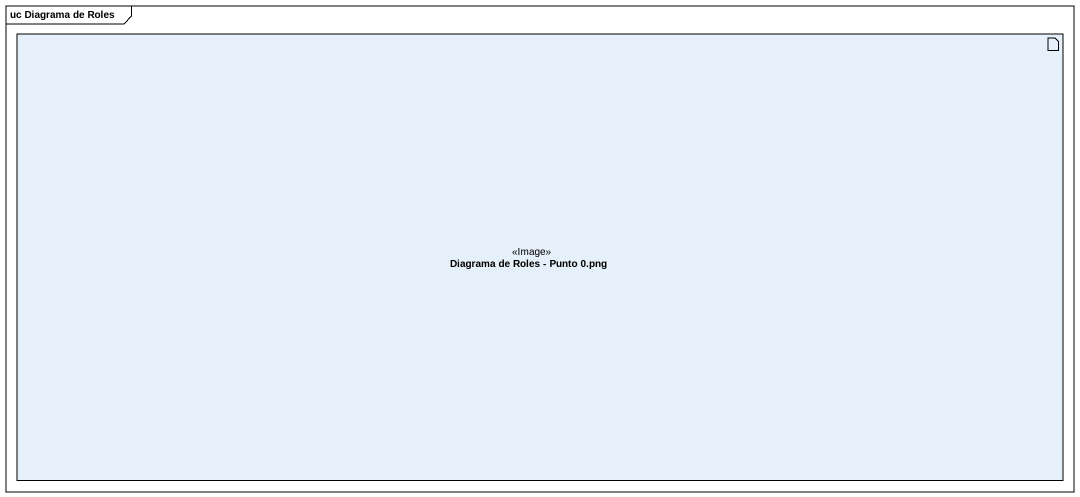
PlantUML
@startuml
mainframe uc Diagrama de Roles
artifact "Diagrama de Roles - Punto 0.png" as Diagrama_de_Roles_Punto_0 <<Image>>
@enduml
